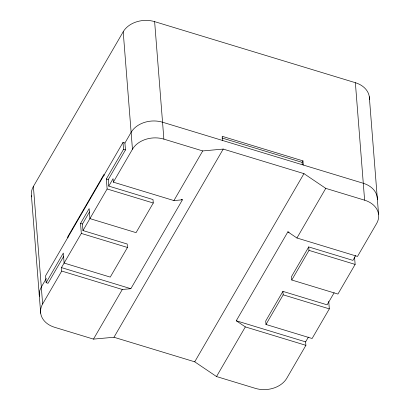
<?xml version="1.0" encoding="UTF-8"?>
<svg xmlns="http://www.w3.org/2000/svg" width="410" height="410" viewBox="0 0 410 410"><rect width="100%" height="100%" fill="white"/><g stroke="black" fill="none" stroke-linecap="round" stroke-linejoin="round"><path stroke-width="0.61" d="M31.652 196.887A23.816 17.948 -4.5 0 1 33.389 186.483L123.205 31.77A23.816 17.948 -4.5 0 1 154.631 21.638L355.367 82.702A23.816 17.948 -4.5 0 1 369.395 99.722M308.387 337.107L305.624 341.873L305.896 345.328L286.795 378.23A23.816 17.948 -4.5 0 1 255.368 388.362L216.521 376.544L194.719 361.82L113.975 337.256L93.48 339.116L54.632 327.298A23.816 17.948 -4.5 0 1 42.635 303.964L61.736 271.056L61.464 267.602L81.318 233.428L80.534 223.435L89.134 208.618L89.923 218.612L136.064 232.649L153.268 203.011L152.997 199.557L108.778 186.104L108.266 179.57L125.465 149.932L124.922 143.023L123 142.439L45.582 275.797L46.125 282.705L48.047 283.289L63.658 256.399M46.263 278.518L41.307 287.056A23.816 17.948 -4.5 0 0 39.355 296.312M124.922 143.023L131.123 132.343A23.816 17.948 -4.5 0 1 162.55 122.216L363.286 183.275A23.816 17.948 -4.5 0 1 377.343 199.706M46.125 282.705L63.33 253.072L64.119 263.066L110.254 277.098L127.459 247.466L127.187 244.011L82.974 230.558L82.456 224.019L89.467 211.949M82.974 230.558L107.128 188.979L106.339 178.986L123.543 149.348L123 142.439M108.778 186.104L113.078 178.698L113.35 182.153L173.912 200.572L182.45 199.798L130.836 288.702L122.298 289.481L61.736 271.056M113.35 182.153L132.456 149.25L123.205 31.77M93.48 339.116L122.298 289.481M173.912 200.572L202.724 150.936L223.219 149.076L303.964 173.635L325.765 188.364L364.613 200.177A23.816 17.948 -4.5 0 1 376.611 223.517L357.51 256.424L296.948 238L287.866 231.865L236.252 320.769L245.339 326.903L305.896 345.328M113.975 337.256L223.219 149.076M302.288 164.733L302.103 162.36L302.964 160.879L222.22 136.32L222.543 140.466M194.719 361.82L303.964 173.635M216.521 376.544L245.339 326.903M296.948 238L325.765 188.364M334.14 292.755L327.129 304.83L282.91 291.377L265.706 321.015L265.977 324.469L312.118 338.501L329.322 308.868L328.733 301.376M355.701 255.614L352.933 260.376L308.72 246.928L291.515 276.56L291.787 280.015L337.927 294.052L355.132 264.414L354.537 256.921M265.977 324.469L283.182 294.831L282.91 291.377M291.787 280.015L308.991 250.382L308.72 246.928M221.969 137.986L302.103 162.36M132.456 149.25A23.816 17.948 -4.5 0 1 163.877 139.118L202.724 150.936M123.543 149.348L125.465 149.932M181.23 199.429L182.45 199.798M287.866 231.865L289.081 232.234M106.339 178.986L108.266 179.57M107.128 188.979L153.268 203.011M308.991 250.382L355.132 264.414M80.534 223.435L82.456 224.019M81.318 233.428L127.459 247.466M283.182 294.831L329.322 308.868M61.464 267.602L130.836 288.702M236.252 320.769L305.624 341.873M369.313 96.786L378.558 214.266M355.367 82.702L364.613 200.177M302.964 160.879L303.287 165.025M154.631 21.638L163.877 139.118M104.048 175.623L103.95 174.44L67.824 236.672L67.916 237.856M33.389 186.483L42.635 303.964M31.442 195.734L40.687 313.214"/></g></svg>
